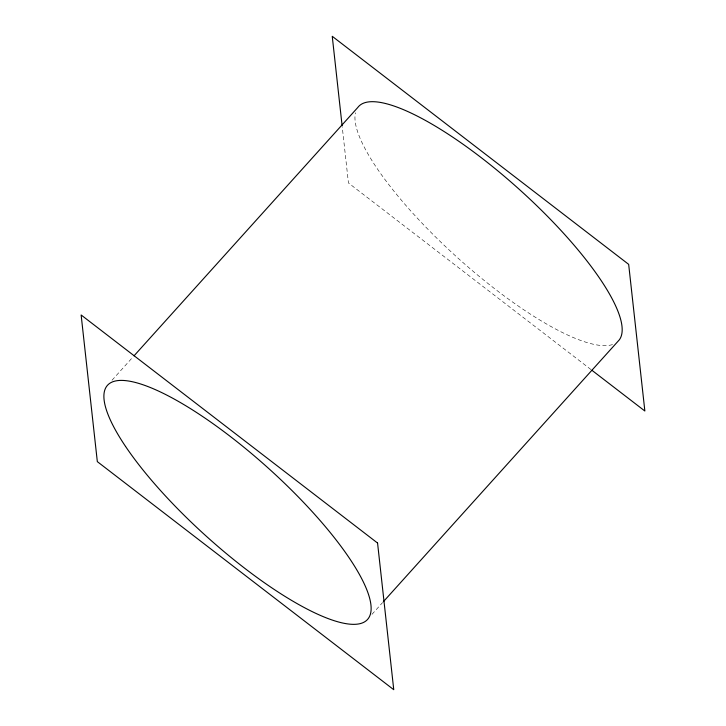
<?xml version="1.0" encoding="UTF-8"?>
<svg xmlns="http://www.w3.org/2000/svg" width="726" height="726" viewBox="0 0 726 726"><rect width="100%" height="100%" fill="white"/><g stroke="black" fill="none" stroke-linecap="round" stroke-linejoin="round"><path stroke-width="0.54" stroke-dasharray="3.63 2.72" d="M112.022 380.233L133.266 356.666M371.975 614.341L382.593 602.562M590.964 369.552L348.435 182.952L342.255 126.977M612.517 344.56A174.975 46.037 42 0 1 457.543 257.694A174.975 46.037 42 0 1 355.459 112.775"/><path stroke-width="1.09" d="M134.029 355.822L357.818 107.448A174.975 46.037 42 0 1 516.041 186.473A174.975 46.037 42 0 1 619.287 339.868L383.355 601.718M591.862 370.242L644.86 411.016L628.671 264.364L332.245 36.3L342.127 125.861M377.565 543.048L81.14 314.984L97.329 461.636L393.755 689.7L377.565 543.048M125.571 446.463A174.975 46.037 42 0 0 356.611 624.215A174.975 46.037 42 0 0 230.16 436.353A174.975 46.037 42 0 0 125.571 446.463"/></g></svg>
